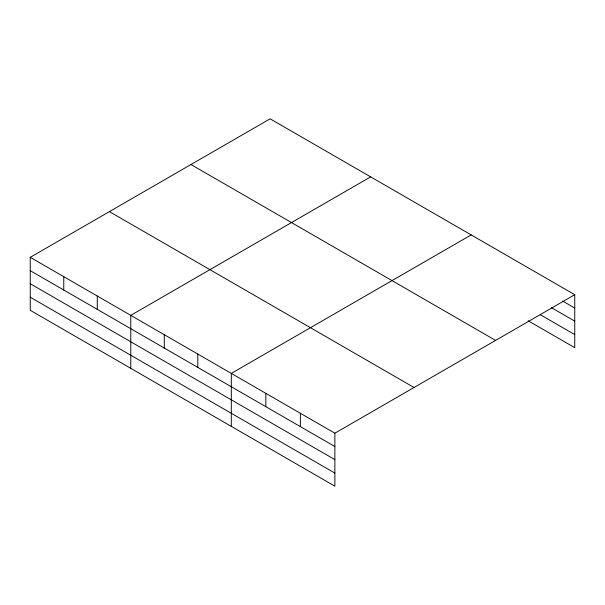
<?xml version="1.0" encoding="UTF-8"?>
<svg xmlns="http://www.w3.org/2000/svg" width="605" height="605" viewBox="0 0 605 605"><rect width="100%" height="100%" fill="white"/><g stroke="black" fill="none" stroke-linecap="round" stroke-linejoin="round"><path stroke-width="0.91" d="M334.875 459.618L334.875 433.195L30.25 257.322L30.25 310.297L334.875 486.17L334.875 459.618L30.25 283.745M528.18 320.794L574.75 347.678L574.75 294.703L270.125 118.83L30.25 257.322M370.653 176.872L130.778 315.356L130.778 368.332M471.174 234.906L231.307 373.398L231.307 426.374M334.875 433.195L574.75 294.703M562.703 301.101L574.75 308.058M551.465 307.688L574.75 321.134M540.227 314.676L574.75 334.603M190.968 164.53L495.593 340.403M109.407 211.621L414.032 387.495M30.25 270.669L334.875 446.543M30.25 297.221L334.875 473.095M300.352 413.26L300.352 426.616M265.829 393.333L265.829 406.681M197.797 354.054L197.797 367.401M164.288 334.701L164.288 348.056M97.269 296.011L97.269 309.367M63.759 276.666L63.759 290.014"/></g></svg>
